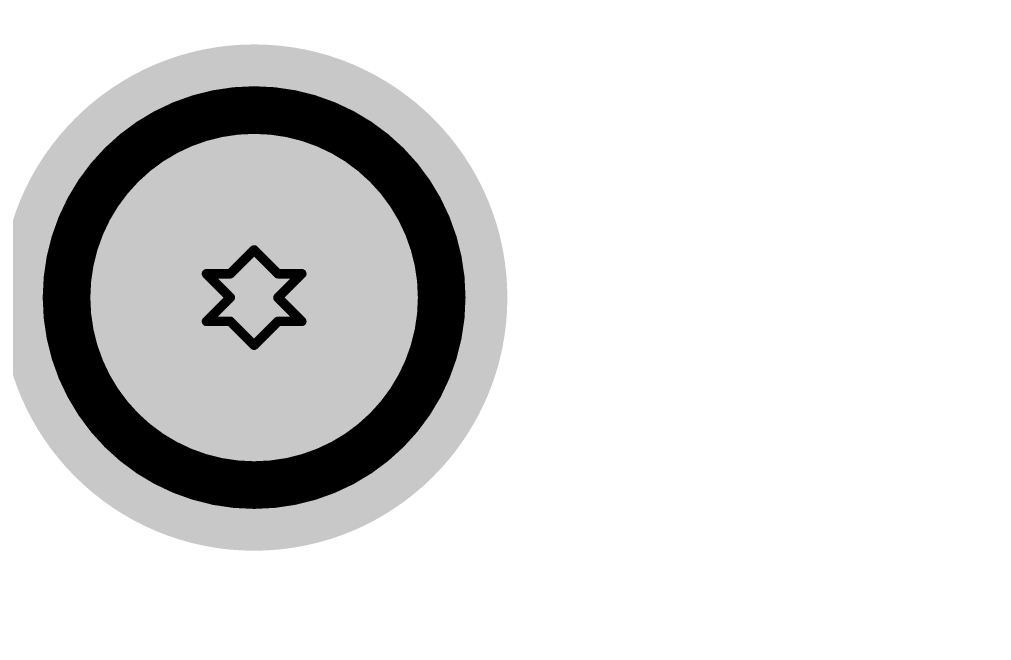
# Model space of a CAD drawing. Header units: inches. Extents: x -5 to 433, y -20 to 71.
# Drawn here: x 8.75 to 13.93, y 61.17 to 64.48 of the extents above; entities that cross this region are included whole.
import ezdxf

# ---------------------------------------------------------------- set-up
doc = ezdxf.new("R2010")
doc.units = ezdxf.units.IN
for name, color, linetype in [('Board Outline', 216, 'Continuous'), ('Bottom Layer', 5, 'Continuous'), ('Bottom Solder', 6, 'Continuous'), ('Drill Drawing', 1, 'Continuous'), ('Multi-Layer', 9, 'Continuous'), ('Pad Holes', 156, 'Continuous'), ('Top Layer', 1, 'Continuous'), ('Top Solder', 216, 'Continuous')]:
    doc.layers.add(name, color=color, linetype=linetype)

msp = doc.modelspace()

# ---------------------------------------------------------------- hatches: boundary and pattern name
at = {"layer": 'Bottom Layer'}
h = msp.add_hatch(color=5, dxfattribs=at)
edge = h.paths.add_edge_path()
edge.add_arc((10, 63), 1.3, 0, 360)
at = {"layer": 'Bottom Solder'}
h = msp.add_hatch(color=6, dxfattribs=at)
edge = h.paths.add_edge_path()
edge.add_arc((10, 63), 1.35, 0, 360)
at = {"layer": 'Multi-Layer'}
h = msp.add_hatch(color=9, dxfattribs=at)
edge = h.paths.add_edge_path()
edge.add_arc((10, 63), 1.3, 0, 360)
at = {"layer": 'Pad Holes'}
h = msp.add_hatch(color=7, dxfattribs=at)
edge = h.paths.add_edge_path()
edge.add_arc((10, 63), 1, 0, 360)
at = {"layer": 'Top Layer'}
h = msp.add_hatch(color=1, dxfattribs=at)
edge = h.paths.add_edge_path()
edge.add_arc((10, 63), 1.3, 0, 360)
at = {"layer": 'Top Solder'}
h = msp.add_hatch(color=216, dxfattribs=at)
edge = h.paths.add_edge_path()
edge.add_arc((10, 63), 1.35, 0, 360)

# ---------------------------------------------------------------- linework, layer by layer
at = {"layer": 'Board Outline'}
for points in [[(3.2501, 61.2979, 0.254, 0.254, -0.152792), (20, 70.5, 0.254, 0.254, 0)], [(9, 63, 0.254, 0.254, -1), (11, 63, 0.254, 0.254, 0)], [(11, 63, 0.254, 0.254, -1), (9, 63, 0.254, 0.254, 0)]]:
    msp.add_lwpolyline(points, format="xyseb", dxfattribs=at)
for points in [[(8.9365, 63, 0.127, 0.127, 1), (9.0635, 63, 0.127, 0.127, 1)], [(8.9365, 63, 0.127, 0.127, 1), (9.0635, 63, 0.127, 0.127, 1)], [(10.9365, 63, 0.127, 0.127, 1), (11.0635, 63, 0.127, 0.127, 1)], [(10.9365, 63, 0.127, 0.127, 1), (11.0635, 63, 0.127, 0.127, 1)]]:
    msp.add_lwpolyline(points, format="xyseb", close=True, dxfattribs=at)
at = {"layer": 'Drill Drawing'}
for points in [[(9.873, 63.127, 0.0508, 0.0508, 0), (10, 63.254, 0.0508, 0.0508, 0)], [(10, 63.254, 0.0508, 0.0508, 0), (10.127, 63.127, 0.0508, 0.0508, 0)], [(9.746, 63.127, 0.0508, 0.0508, 0), (9.873, 63, 0.0508, 0.0508, 0)], [(9.746, 63.127, 0.0508, 0.0508, 0), (9.873, 63.127, 0.0508, 0.0508, 0)], [(10.127, 63.127, 0.0508, 0.0508, 0), (10.254, 63.127, 0.0508, 0.0508, 0)], [(10.127, 63, 0.0508, 0.0508, 0), (10.254, 63.127, 0.0508, 0.0508, 0)], [(9.746, 62.873, 0.0508, 0.0508, 0), (9.873, 63, 0.0508, 0.0508, 0)], [(10.127, 63, 0.0508, 0.0508, 0), (10.254, 62.873, 0.0508, 0.0508, 0)], [(9.746, 62.873, 0.0508, 0.0508, 0), (9.873, 62.873, 0.0508, 0.0508, 0)], [(9.873, 62.873, 0.0508, 0.0508, 0), (10, 62.746, 0.0508, 0.0508, 0)], [(10, 62.746, 0.0508, 0.0508, 0), (10.127, 62.873, 0.0508, 0.0508, 0)], [(10.127, 62.873, 0.0508, 0.0508, 0), (10.254, 62.873, 0.0508, 0.0508, 0)]]:
    msp.add_lwpolyline(points, format="xyseb", dxfattribs=at)
for points in [[(9.9873, 63.254, 0.0254, 0.0254, 1), (10.0127, 63.254, 0.0254, 0.0254, 1)], [(9.9873, 63.254, 0.0254, 0.0254, 1), (10.0127, 63.254, 0.0254, 0.0254, 1)], [(9.7333, 63.127, 0.0254, 0.0254, 1), (9.7587, 63.127, 0.0254, 0.0254, 1)], [(9.7333, 63.127, 0.0254, 0.0254, 1), (9.7587, 63.127, 0.0254, 0.0254, 1)], [(9.8603, 63.127, 0.0254, 0.0254, 1), (9.8857, 63.127, 0.0254, 0.0254, 1)], [(9.8603, 63.127, 0.0254, 0.0254, 1), (9.8857, 63.127, 0.0254, 0.0254, 1)], [(10.1143, 63.127, 0.0254, 0.0254, 1), (10.1397, 63.127, 0.0254, 0.0254, 1)], [(10.1143, 63.127, 0.0254, 0.0254, 1), (10.1397, 63.127, 0.0254, 0.0254, 1)], [(10.2413, 63.127, 0.0254, 0.0254, 1), (10.2667, 63.127, 0.0254, 0.0254, 1)], [(10.2413, 63.127, 0.0254, 0.0254, 1), (10.2667, 63.127, 0.0254, 0.0254, 1)], [(9.8603, 63, 0.0254, 0.0254, 1), (9.8857, 63, 0.0254, 0.0254, 1)], [(9.8603, 63, 0.0254, 0.0254, 1), (9.8857, 63, 0.0254, 0.0254, 1)], [(10.1143, 63, 0.0254, 0.0254, 1), (10.1397, 63, 0.0254, 0.0254, 1)], [(10.1143, 63, 0.0254, 0.0254, 1), (10.1397, 63, 0.0254, 0.0254, 1)], [(9.7333, 62.873, 0.0254, 0.0254, 1), (9.7587, 62.873, 0.0254, 0.0254, 1)], [(9.7333, 62.873, 0.0254, 0.0254, 1), (9.7587, 62.873, 0.0254, 0.0254, 1)], [(9.8603, 62.873, 0.0254, 0.0254, 1), (9.8857, 62.873, 0.0254, 0.0254, 1)], [(9.8603, 62.873, 0.0254, 0.0254, 1), (9.8857, 62.873, 0.0254, 0.0254, 1)], [(10.1143, 62.873, 0.0254, 0.0254, 1), (10.1397, 62.873, 0.0254, 0.0254, 1)], [(10.1143, 62.873, 0.0254, 0.0254, 1), (10.1397, 62.873, 0.0254, 0.0254, 1)], [(10.2413, 62.873, 0.0254, 0.0254, 1), (10.2667, 62.873, 0.0254, 0.0254, 1)], [(10.2413, 62.873, 0.0254, 0.0254, 1), (10.2667, 62.873, 0.0254, 0.0254, 1)], [(9.9873, 62.746, 0.0254, 0.0254, 1), (10.0127, 62.746, 0.0254, 0.0254, 1)], [(9.9873, 62.746, 0.0254, 0.0254, 1), (10.0127, 62.746, 0.0254, 0.0254, 1)]]:
    msp.add_lwpolyline(points, format="xyseb", close=True, dxfattribs=at)

doc.saveas('drawing.dxf')
